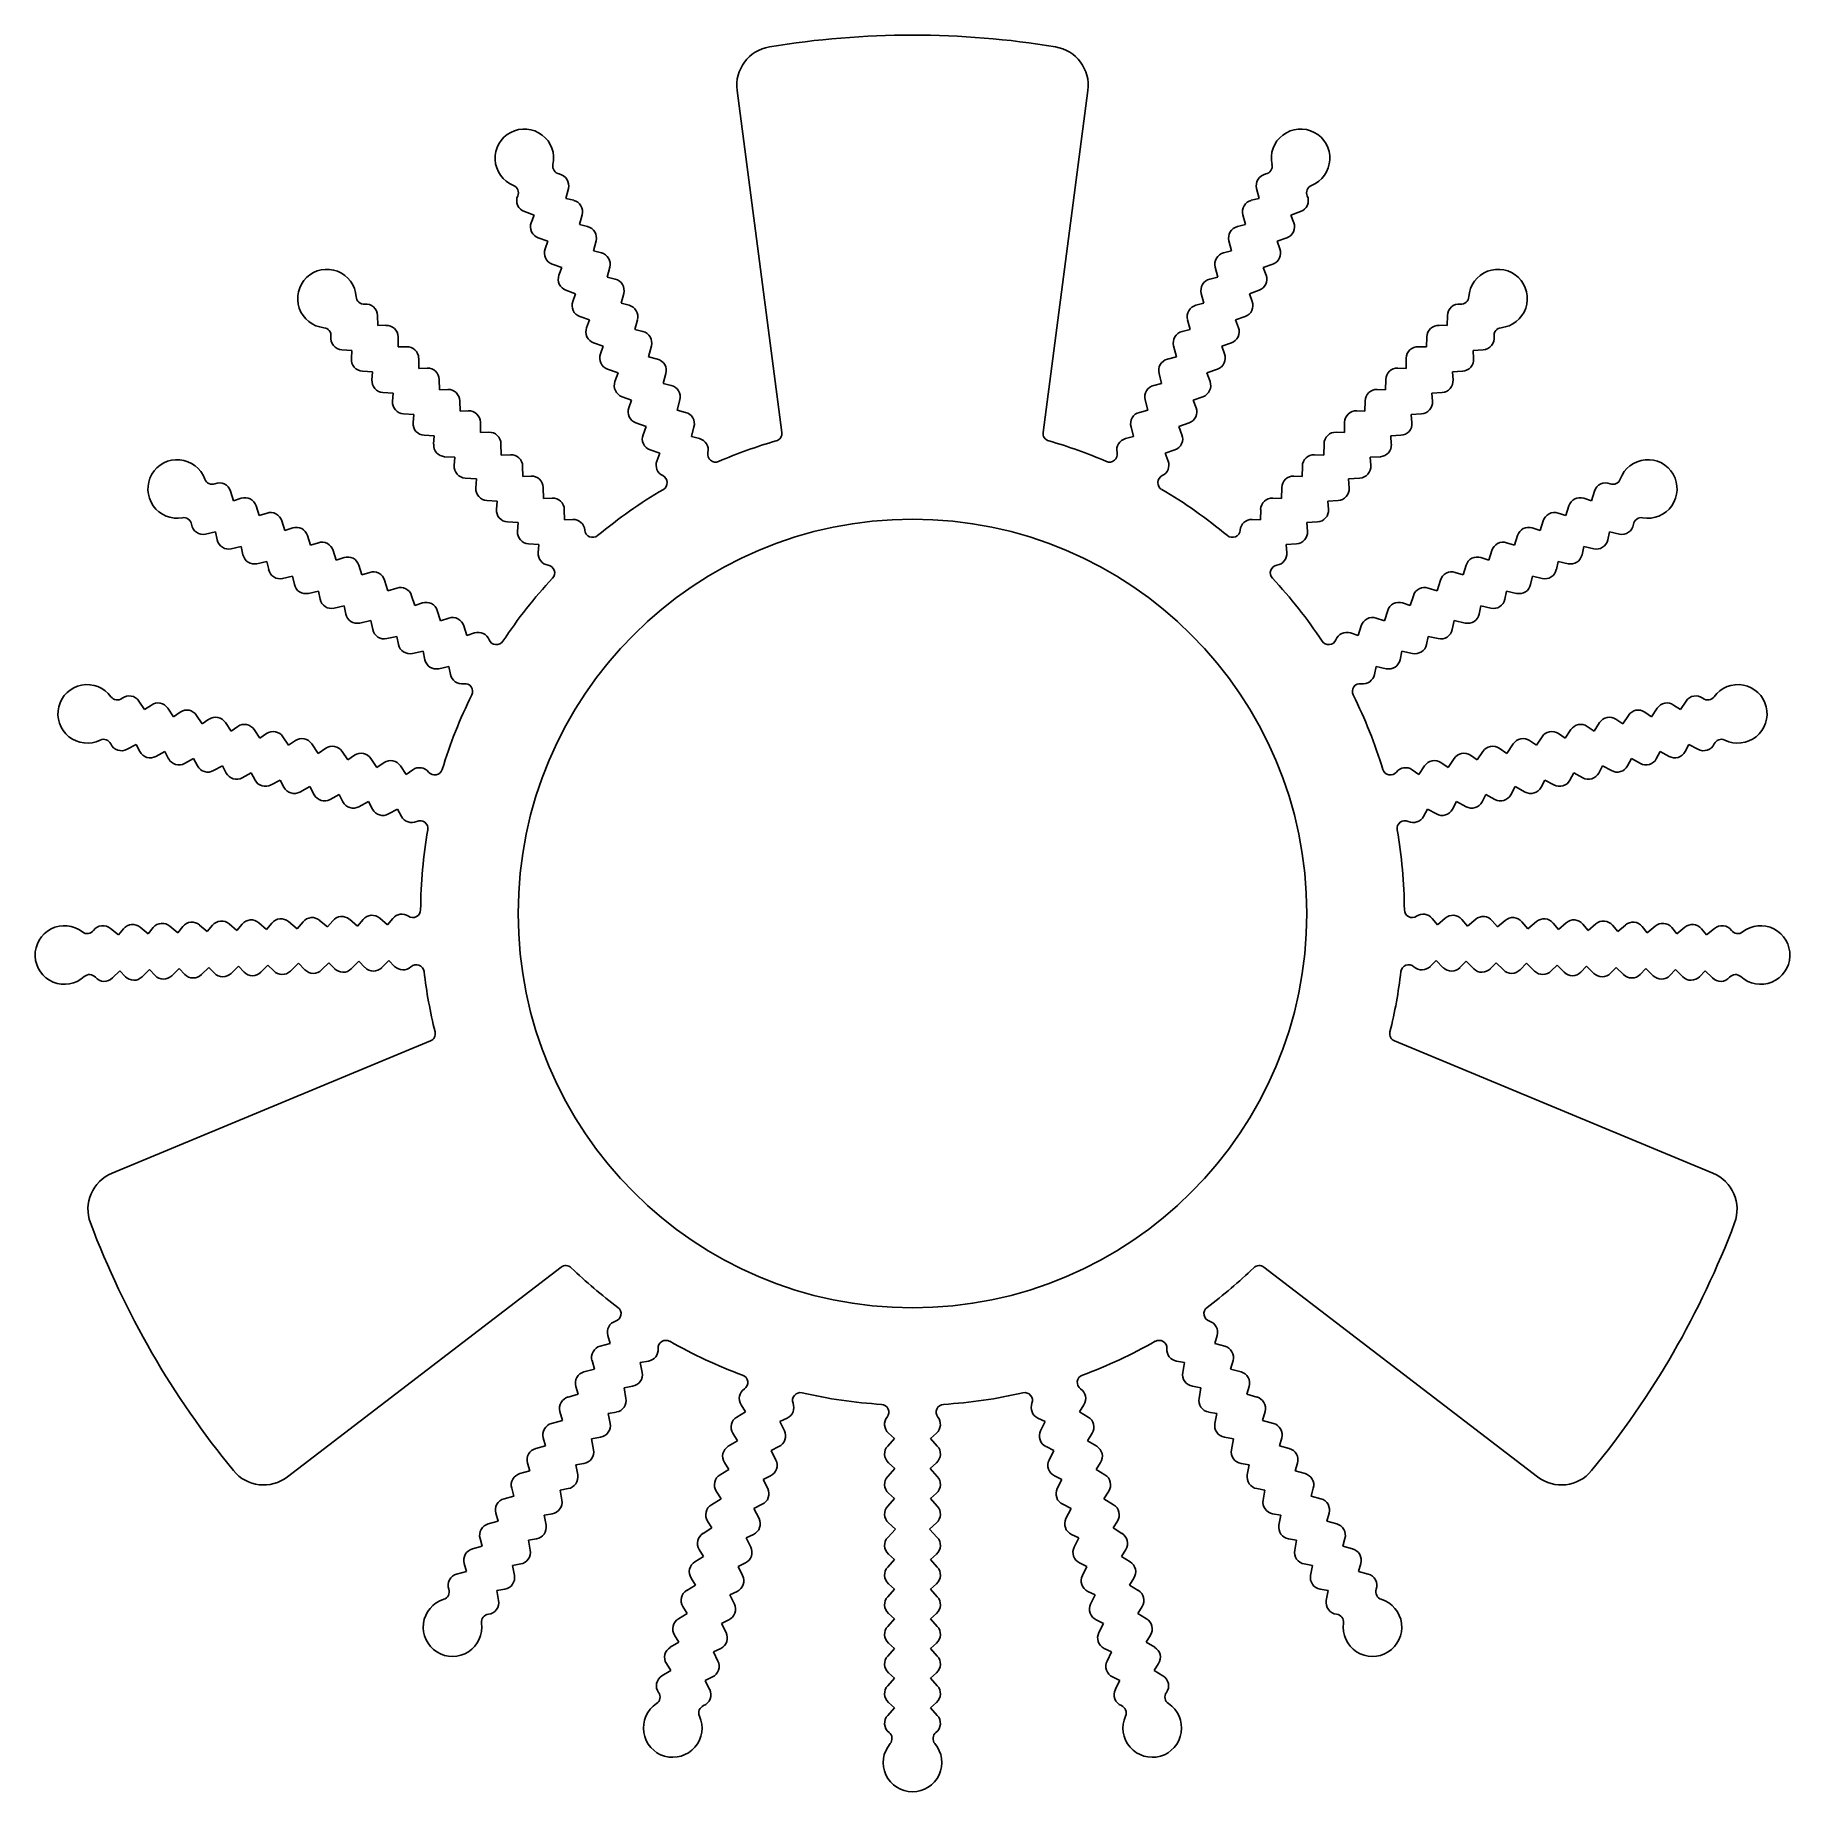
# Model space of a CAD drawing. Extents: x 364.5 to 409.4, y 610.8 to 655.8.
import ezdxf

# ---------------------------------------------------------------- set-up
doc = ezdxf.new("R2010")
doc.units = 0
doc.layers.get('0').update_dxf_attribs({"linetype": 'CONTINUOUS'})

msp = doc.modelspace()

# ---------------------------------------------------------------- linework, layer by layer
for p, q in [((383.599, 645.671), (382.453, 654.429)), ((391.436, 654.429), (390.29, 645.671)), ((378.13, 651.918), (378.063, 651.665)), ((378.063, 651.665), (378.267, 651.614)), ((395.623, 651.614), (395.826, 651.665)), ((395.826, 651.665), (395.76, 651.918)), ((377.251, 651.237), (377.005, 651.325)), ((377.178, 651.04), (377.251, 651.237)), ((378.484, 651.246), (378.417, 650.993)), ((395.473, 650.993), (395.406, 651.246)), ((396.884, 651.325), (396.638, 651.237)), ((396.638, 651.237), (396.711, 651.04)), ((378.417, 650.993), (378.621, 650.942)), ((395.268, 650.942), (395.473, 650.993)), ((377.606, 650.565), (377.359, 650.654)), ((377.533, 650.368), (377.606, 650.565)), ((378.838, 650.574), (378.771, 650.321)), ((378.771, 650.321), (378.976, 650.269)), ((394.914, 650.269), (395.118, 650.321)), ((395.118, 650.321), (395.051, 650.574)), ((396.53, 650.654), (396.284, 650.565)), ((396.284, 650.565), (396.357, 650.368)), ((377.96, 649.893), (377.713, 649.981)), ((377.887, 649.695), (377.96, 649.893)), ((379.192, 649.902), (379.126, 649.648)), ((394.764, 649.648), (394.697, 649.902)), ((396.176, 649.981), (395.929, 649.893)), ((395.929, 649.893), (396.002, 649.695)), ((379.126, 649.648), (379.33, 649.597)), ((394.559, 649.597), (394.764, 649.648)), ((378.315, 649.221), (378.068, 649.309)), ((378.242, 649.023), (378.315, 649.221)), ((379.547, 649.23), (379.48, 648.976)), ((379.48, 648.976), (379.685, 648.925)), ((394.205, 648.925), (394.409, 648.976)), ((394.409, 648.976), (394.342, 649.23)), ((395.821, 649.309), (395.575, 649.221)), ((395.575, 649.221), (395.648, 649.023)), ((373.242, 648.666), (373.248, 648.405)), ((378.669, 648.549), (378.422, 648.637)), ((378.596, 648.351), (378.669, 648.549)), ((379.901, 648.557), (379.835, 648.304)), ((394.055, 648.304), (393.988, 648.557)), ((395.467, 648.637), (395.22, 648.549)), ((395.22, 648.549), (395.293, 648.351)), ((400.641, 648.405), (400.647, 648.666)), ((373.248, 648.405), (373.458, 648.412)), ((373.768, 648.119), (373.774, 647.857)), ((379.835, 648.304), (380.039, 648.252)), ((393.85, 648.252), (394.055, 648.304)), ((400.115, 647.857), (400.121, 648.119)), ((400.431, 648.412), (400.641, 648.405)), ((372.587, 647.769), (372.326, 647.785)), ((372.572, 647.559), (372.587, 647.769)), ((373.774, 647.857), (373.985, 647.865)), ((374.295, 647.572), (374.301, 647.31)), ((379.024, 647.876), (378.777, 647.964)), ((378.951, 647.679), (379.024, 647.876)), ((380.256, 647.885), (380.181, 647.603)), ((380.181, 647.603), (380.412, 647.545)), ((393.477, 647.545), (393.708, 647.603)), ((393.708, 647.603), (393.633, 647.885)), ((395.113, 647.964), (394.866, 647.876)), ((394.866, 647.876), (394.939, 647.679)), ((399.588, 647.31), (399.594, 647.572)), ((399.904, 647.865), (400.115, 647.857)), ((401.563, 647.785), (401.303, 647.769)), ((401.303, 647.769), (401.318, 647.559)), ((373.114, 647.222), (372.852, 647.238)), ((373.099, 647.011), (373.114, 647.222)), ((374.301, 647.31), (374.512, 647.317)), ((379.406, 647.194), (379.131, 647.292)), ((379.324, 646.971), (379.406, 647.194)), ((380.629, 647.177), (380.562, 646.924)), ((393.327, 646.924), (393.26, 647.177)), ((394.758, 647.292), (394.483, 647.194)), ((394.483, 647.194), (394.566, 646.971)), ((399.377, 647.317), (399.588, 647.31)), ((401.037, 647.238), (400.776, 647.222)), ((400.776, 647.222), (400.791, 647.011)), ((373.641, 646.674), (373.379, 646.69)), ((373.625, 646.464), (373.641, 646.674)), ((374.822, 647.024), (374.828, 646.762)), ((374.828, 646.762), (375.039, 646.769)), ((380.562, 646.924), (380.767, 646.872)), ((393.123, 646.872), (393.327, 646.924)), ((398.85, 646.769), (399.061, 646.762)), ((399.061, 646.762), (399.067, 647.024)), ((400.51, 646.69), (400.249, 646.674)), ((400.249, 646.674), (400.264, 646.464)), ((375.349, 646.477), (375.355, 646.215)), ((375.355, 646.215), (375.566, 646.222)), ((379.751, 646.496), (379.504, 646.584)), ((379.678, 646.299), (379.751, 646.496)), ((380.983, 646.505), (380.913, 646.237)), ((380.913, 646.237), (381.13, 646.183)), ((392.759, 646.183), (392.976, 646.237)), ((392.976, 646.237), (392.906, 646.505)), ((394.385, 646.584), (394.138, 646.496)), ((394.138, 646.496), (394.211, 646.299)), ((398.323, 646.222), (398.534, 646.215)), ((398.534, 646.215), (398.54, 646.477)), ((374.168, 646.126), (373.906, 646.143)), ((374.152, 645.916), (374.168, 646.126)), ((375.876, 645.929), (375.882, 645.667)), ((380.12, 645.819), (379.859, 645.912)), ((380.042, 645.609), (380.12, 645.819)), ((381.347, 645.815), (381.28, 645.562)), ((392.609, 645.562), (392.542, 645.815)), ((394.031, 645.912), (393.77, 645.819)), ((393.77, 645.819), (393.847, 645.609)), ((398.007, 645.667), (398.013, 645.929)), ((399.983, 646.143), (399.722, 646.126)), ((399.722, 646.126), (399.737, 645.916)), ((374.695, 645.579), (374.433, 645.595)), ((374.679, 645.369), (374.695, 645.579)), ((375.882, 645.667), (376.093, 645.674)), ((376.403, 645.381), (376.41, 645.09)), ((381.28, 645.562), (381.485, 645.51)), ((392.405, 645.51), (392.609, 645.562)), ((397.479, 645.09), (397.486, 645.381)), ((397.796, 645.674), (398.007, 645.667)), ((399.456, 645.595), (399.195, 645.579)), ((399.195, 645.579), (399.21, 645.369)), ((375.222, 645.031), (374.96, 645.047)), ((375.206, 644.821), (375.222, 645.031)), ((376.41, 645.09), (376.648, 645.098)), ((380.469, 645.134), (380.223, 645.222)), ((380.396, 644.936), (380.469, 645.134)), ((393.667, 645.222), (393.42, 645.134)), ((393.42, 645.134), (393.493, 644.936)), ((397.242, 645.098), (397.479, 645.09)), ((398.929, 645.047), (398.668, 645.031)), ((398.668, 645.031), (398.683, 644.821)), ((375.778, 644.482), (375.487, 644.5)), ((375.761, 644.245), (375.778, 644.482)), ((376.958, 644.805), (376.964, 644.543)), ((376.964, 644.543), (377.175, 644.55)), ((396.715, 644.55), (396.925, 644.543)), ((396.925, 644.543), (396.931, 644.805)), ((398.402, 644.5), (398.111, 644.482)), ((398.111, 644.482), (398.128, 644.245)), ((369.473, 644.167), (369.552, 643.917)), ((369.552, 643.917), (369.751, 643.982)), ((377.485, 644.257), (377.491, 643.98)), ((377.491, 643.98), (377.716, 643.988)), ((396.174, 643.988), (396.398, 643.98)), ((396.398, 643.98), (396.404, 644.257)), ((404.138, 643.982), (404.338, 643.917)), ((404.338, 643.917), (404.416, 644.167)), ((370.131, 643.787), (370.209, 643.537)), ((370.209, 643.537), (370.41, 643.602)), ((376.303, 643.907), (376.042, 643.923)), ((376.288, 643.697), (376.303, 643.907)), ((378.026, 643.695), (378.032, 643.433)), ((395.857, 643.433), (395.864, 643.695)), ((397.847, 643.923), (397.586, 643.907)), ((397.586, 643.907), (397.601, 643.697)), ((403.48, 643.602), (403.68, 643.537)), ((403.68, 643.537), (403.759, 643.787)), ((369.093, 643.122), (368.838, 643.066)), ((369.136, 642.917), (369.093, 643.122)), ((370.789, 643.407), (370.867, 643.157)), ((370.867, 643.157), (371.068, 643.222)), ((376.845, 643.359), (376.569, 643.376)), ((376.829, 643.135), (376.845, 643.359)), ((378.032, 643.433), (378.243, 643.44)), ((395.647, 643.44), (395.857, 643.433)), ((397.32, 643.376), (397.044, 643.359)), ((397.044, 643.359), (397.06, 643.135)), ((402.821, 643.222), (403.022, 643.157)), ((403.022, 643.157), (403.1, 643.407)), ((404.796, 643.122), (404.753, 642.917)), ((405.052, 643.066), (404.796, 643.122)), ((369.751, 642.743), (369.495, 642.686)), ((369.794, 642.537), (369.751, 642.743)), ((371.447, 643.027), (371.526, 642.777)), ((371.526, 642.777), (371.726, 642.842)), ((372.105, 642.647), (372.184, 642.397)), ((377.371, 642.797), (377.11, 642.814)), ((377.356, 642.587), (377.371, 642.797)), ((396.78, 642.814), (396.518, 642.797)), ((396.518, 642.797), (396.533, 642.587)), ((401.706, 642.397), (401.784, 642.647)), ((402.163, 642.842), (402.364, 642.777)), ((402.364, 642.777), (402.442, 643.027)), ((404.138, 642.743), (404.095, 642.537)), ((404.394, 642.686), (404.138, 642.743)), ((370.409, 642.363), (370.153, 642.306)), ((370.453, 642.157), (370.409, 642.363)), ((372.184, 642.397), (372.384, 642.462)), ((372.763, 642.267), (372.842, 642.017)), ((401.047, 642.017), (401.126, 642.267)), ((401.505, 642.462), (401.706, 642.397)), ((403.48, 642.363), (403.437, 642.157)), ((403.736, 642.306), (403.48, 642.363)), ((371.067, 641.983), (370.811, 641.926)), ((371.111, 641.777), (371.067, 641.983)), ((372.842, 642.017), (373.042, 642.082)), ((373.422, 641.887), (373.509, 641.609)), ((400.38, 641.609), (400.468, 641.887)), ((400.847, 642.082), (401.047, 642.017)), ((402.822, 641.983), (402.779, 641.777)), ((403.078, 641.926), (402.822, 641.983)), ((371.725, 641.603), (371.47, 641.546)), ((371.769, 641.397), (371.725, 641.603)), ((373.509, 641.609), (373.735, 641.682)), ((374.114, 641.487), (374.193, 641.237)), ((374.193, 641.237), (374.393, 641.302)), ((399.496, 641.302), (399.696, 641.237)), ((399.696, 641.237), (399.775, 641.487)), ((400.154, 641.682), (400.38, 641.609)), ((402.164, 641.603), (402.12, 641.397)), ((402.42, 641.546), (402.164, 641.603)), ((372.384, 641.223), (372.128, 641.166)), ((372.427, 641.017), (372.384, 641.223)), ((373.071, 640.85), (372.786, 640.786)), ((373.12, 640.617), (373.071, 640.85)), ((374.773, 641.107), (374.856, 640.843)), ((374.856, 640.843), (375.069, 640.912)), ((398.82, 640.912), (399.034, 640.843)), ((399.034, 640.843), (399.117, 641.107)), ((400.819, 640.85), (400.769, 640.617)), ((401.103, 640.786), (400.819, 640.85)), ((401.506, 641.223), (401.462, 641.017)), ((401.762, 641.166), (401.506, 641.223)), ((373.735, 640.443), (373.479, 640.386)), ((373.778, 640.237), (373.735, 640.443)), ((375.448, 640.717), (375.527, 640.467)), ((375.527, 640.467), (375.727, 640.532)), ((398.162, 640.532), (398.363, 640.467)), ((398.363, 640.467), (398.441, 640.717)), ((400.155, 640.443), (400.111, 640.237)), ((400.411, 640.386), (400.155, 640.443)), ((374.407, 640.066), (374.137, 640.006)), ((374.454, 639.847), (374.407, 640.066)), ((399.482, 640.066), (399.436, 639.847)), ((399.752, 640.006), (399.482, 640.066)), ((375.068, 639.673), (374.812, 639.616)), ((375.112, 639.467), (375.068, 639.673)), ((398.821, 639.673), (398.777, 639.467)), ((399.077, 639.616), (398.821, 639.673)), ((367.131, 638.786), (367.275, 638.568)), ((367.275, 638.568), (367.449, 638.686)), ((367.867, 638.604), (368.012, 638.385)), ((405.877, 638.385), (406.022, 638.604)), ((406.44, 638.686), (406.614, 638.568)), ((406.614, 638.568), (406.759, 638.786)), ((368.012, 638.385), (368.187, 638.504)), ((368.605, 638.421), (368.75, 638.203)), ((368.75, 638.203), (368.924, 638.321)), ((369.343, 638.239), (369.488, 638.02)), ((369.488, 638.02), (369.662, 638.139)), ((404.227, 638.139), (404.402, 638.02)), ((404.402, 638.02), (404.546, 638.239)), ((404.965, 638.321), (405.139, 638.203)), ((405.139, 638.203), (405.284, 638.421)), ((405.703, 638.504), (405.877, 638.385)), ((367.055, 637.677), (366.825, 637.552)), ((367.153, 637.492), (367.055, 637.677)), ((370.081, 638.056), (370.225, 637.838)), ((370.225, 637.838), (370.4, 637.956)), ((370.818, 637.874), (370.963, 637.655)), ((370.963, 637.655), (371.138, 637.774)), ((371.556, 637.691), (371.717, 637.448)), ((402.172, 637.448), (402.333, 637.691)), ((402.752, 637.774), (402.926, 637.655)), ((402.926, 637.655), (403.071, 637.874)), ((403.489, 637.956), (403.664, 637.838)), ((403.664, 637.838), (403.809, 638.056)), ((406.835, 637.677), (406.736, 637.492)), ((407.064, 637.552), (406.835, 637.677)), ((367.792, 637.495), (367.562, 637.37)), ((367.891, 637.309), (367.792, 637.495)), ((368.53, 637.313), (368.3, 637.187)), ((368.629, 637.127), (368.53, 637.313)), ((371.717, 637.448), (371.914, 637.581)), ((372.333, 637.499), (372.478, 637.28)), ((372.478, 637.28), (372.652, 637.399)), ((373.07, 637.316), (373.224, 637.085)), ((373.224, 637.085), (373.409, 637.211)), ((400.48, 637.211), (400.666, 637.085)), ((400.666, 637.085), (400.819, 637.316)), ((401.237, 637.399), (401.412, 637.28)), ((401.412, 637.28), (401.557, 637.499)), ((401.975, 637.581), (402.172, 637.448)), ((405.36, 637.313), (405.261, 637.127)), ((405.59, 637.187), (405.36, 637.313)), ((406.097, 637.495), (405.998, 637.309)), ((406.327, 637.37), (406.097, 637.495)), ((369.267, 637.13), (369.037, 637.005)), ((369.367, 636.944), (369.267, 637.13)), ((370.005, 636.948), (369.775, 636.822)), ((370.104, 636.762), (370.005, 636.948)), ((370.743, 636.765), (370.513, 636.639)), ((370.842, 636.579), (370.743, 636.765)), ((373.828, 637.129), (373.972, 636.91)), ((373.972, 636.91), (374.147, 637.029)), ((399.742, 637.029), (399.917, 636.91)), ((399.917, 636.91), (400.062, 637.129)), ((403.146, 636.765), (403.047, 636.579)), ((403.376, 636.639), (403.146, 636.765)), ((403.884, 636.948), (403.785, 636.762)), ((404.114, 636.822), (403.884, 636.948)), ((404.622, 637.13), (404.523, 636.944)), ((404.852, 637.005), (404.622, 637.13)), ((371.507, 636.597), (371.251, 636.457)), ((371.619, 636.387), (371.507, 636.597)), ((372.257, 636.39), (372.027, 636.265)), ((372.356, 636.204), (372.257, 636.39)), ((401.632, 636.39), (401.533, 636.204)), ((401.862, 636.265), (401.632, 636.39)), ((402.383, 636.597), (402.271, 636.387)), ((402.639, 636.457), (402.383, 636.597)), ((373.008, 636.215), (372.765, 636.082)), ((373.114, 636.017), (373.008, 636.215)), ((373.752, 636.02), (373.522, 635.895)), ((373.851, 635.834), (373.752, 636.02)), ((400.137, 636.02), (400.038, 635.834)), ((400.367, 635.895), (400.137, 636.02)), ((400.881, 636.215), (400.776, 636.017)), ((401.124, 636.082), (400.881, 636.215)), ((371.759, 633.17), (371.959, 633)), ((371.959, 633), (372.094, 633.162)), ((372.519, 633.199), (372.73, 633.02)), ((372.73, 633.02), (372.873, 633.192)), ((373.298, 633.229), (373.498, 633.059)), ((373.498, 633.059), (373.633, 633.221)), ((400.257, 633.221), (400.391, 633.059)), ((400.391, 633.059), (400.591, 633.229)), ((401.016, 633.192), (401.16, 633.02)), ((401.16, 633.02), (401.371, 633.199)), ((401.796, 633.162), (401.93, 633)), ((401.93, 633), (402.13, 633.17)), ((366.404, 632.964), (366.603, 632.795)), ((366.603, 632.795), (366.738, 632.956)), ((367.163, 632.993), (367.362, 632.823)), ((367.362, 632.823), (367.497, 632.985)), ((367.922, 633.022), (368.122, 632.853)), ((368.122, 632.853), (368.257, 633.015)), ((368.682, 633.051), (368.881, 632.882)), ((368.881, 632.882), (369.016, 633.044)), ((369.441, 633.081), (369.641, 632.911)), ((369.641, 632.911), (369.775, 633.073)), ((370.2, 633.11), (370.4, 632.94)), ((370.4, 632.94), (370.535, 633.102)), ((370.96, 633.139), (371.182, 632.95)), ((371.182, 632.95), (371.334, 633.133)), ((402.555, 633.133), (402.707, 632.95)), ((402.707, 632.95), (402.929, 633.139)), ((403.354, 633.102), (403.489, 632.94)), ((403.489, 632.94), (403.689, 633.11)), ((404.114, 633.073), (404.249, 632.911)), ((404.249, 632.911), (404.448, 633.081)), ((404.873, 633.044), (405.008, 632.882)), ((405.008, 632.882), (405.208, 633.051)), ((405.633, 633.015), (405.767, 632.853)), ((405.767, 632.853), (405.967, 633.022)), ((406.392, 632.985), (406.527, 632.823)), ((406.527, 632.823), (406.727, 632.993)), ((407.152, 632.956), (407.286, 632.795)), ((407.286, 632.795), (407.485, 632.964)), ((366.639, 631.878), (366.453, 631.694)), ((366.785, 631.727), (366.639, 631.878)), ((367.398, 631.907), (367.212, 631.723)), ((367.544, 631.756), (367.398, 631.907)), ((368.157, 631.936), (367.971, 631.752)), ((368.304, 631.785), (368.157, 631.936)), ((368.916, 631.966), (368.73, 631.781)), ((369.063, 631.814), (368.916, 631.966)), ((369.676, 631.995), (369.49, 631.81)), ((369.823, 631.843), (369.676, 631.995)), ((370.435, 632.024), (370.249, 631.839)), ((370.582, 631.873), (370.435, 632.024)), ((371.216, 632.074), (371.009, 631.869)), ((371.382, 631.903), (371.216, 632.074)), ((371.994, 632.084), (371.808, 631.899)), ((372.141, 631.933), (371.994, 632.084)), ((372.764, 632.123), (372.568, 631.928)), ((372.92, 631.962), (372.764, 632.123)), ((373.533, 632.143), (373.347, 631.958)), ((373.68, 631.992), (373.533, 632.143)), ((400.356, 632.143), (400.209, 631.992)), ((400.542, 631.958), (400.356, 632.143)), ((401.125, 632.123), (400.969, 631.962)), ((401.322, 631.928), (401.125, 632.123)), ((401.895, 632.084), (401.748, 631.933)), ((402.081, 631.899), (401.895, 632.084)), ((402.673, 632.074), (402.508, 631.903)), ((402.881, 631.869), (402.673, 632.074)), ((403.454, 632.024), (403.307, 631.873)), ((403.64, 631.839), (403.454, 632.024)), ((404.213, 631.995), (404.067, 631.843)), ((404.4, 631.81), (404.213, 631.995)), ((404.973, 631.966), (404.826, 631.814)), ((405.159, 631.781), (404.973, 631.966)), ((405.732, 631.936), (405.586, 631.785)), ((405.918, 631.752), (405.732, 631.936)), ((406.492, 631.907), (406.345, 631.756)), ((406.678, 631.723), (406.492, 631.907)), ((407.251, 631.878), (407.104, 631.727)), ((407.436, 631.694), (407.251, 631.878)), ((366.44, 626.694), (374.598, 630.08)), ((399.292, 630.08), (407.449, 626.694)), ((377.943, 624.286), (370.932, 618.914)), ((402.958, 618.914), (395.946, 624.286)), ((379.197, 622.332), (379.14, 622.535)), ((394.75, 622.535), (394.692, 622.332)), ((378.944, 622.263), (379.197, 622.332)), ((394.692, 622.332), (394.945, 622.263)), ((378.529, 621.603), (378.796, 621.676)), ((378.796, 621.676), (378.735, 621.892)), ((380.181, 621.879), (379.973, 621.844)), ((379.973, 621.844), (380.02, 621.586)), ((393.916, 621.844), (393.708, 621.879)), ((393.869, 621.586), (393.916, 621.844)), ((395.155, 621.892), (395.093, 621.676)), ((395.093, 621.676), (395.361, 621.603)), ((378.124, 620.96), (378.377, 621.029)), ((378.377, 621.029), (378.319, 621.232)), ((379.776, 621.236), (379.555, 621.198)), ((379.555, 621.198), (379.605, 620.926)), ((394.334, 621.198), (394.113, 621.236)), ((394.285, 620.926), (394.334, 621.198)), ((395.57, 621.232), (395.513, 621.029)), ((395.513, 621.029), (395.766, 620.96)), ((377.979, 620.36), (377.914, 620.589)), ((379.36, 620.576), (379.153, 620.54)), ((382.441, 620.447), (382.665, 620.583)), ((382.665, 620.583), (382.553, 620.762)), ((391.336, 620.762), (391.224, 620.583)), ((391.224, 620.583), (391.448, 620.447)), ((394.737, 620.54), (394.529, 620.576)), ((395.975, 620.589), (395.91, 620.36)), ((377.698, 620.283), (377.979, 620.36)), ((379.153, 620.54), (379.2, 620.283)), ((383.736, 620.421), (383.546, 620.329)), ((383.546, 620.329), (383.663, 620.094)), ((390.344, 620.329), (390.154, 620.421)), ((390.227, 620.094), (390.344, 620.329)), ((394.69, 620.283), (394.737, 620.54)), ((395.91, 620.36), (396.192, 620.283)), ((377.293, 619.64), (377.545, 619.709)), ((377.545, 619.709), (377.488, 619.912)), ((378.955, 619.933), (378.721, 619.893)), ((378.721, 619.893), (378.773, 619.606)), ((382.225, 619.697), (382.461, 619.841)), ((382.461, 619.841), (382.343, 620.032)), ((383.525, 619.691), (383.323, 619.593)), ((386.309, 619.704), (386.486, 619.897)), ((386.486, 619.897), (386.329, 620.037)), ((387.56, 620.037), (387.403, 619.897)), ((387.403, 619.897), (387.58, 619.704)), ((390.566, 619.593), (390.365, 619.691)), ((391.547, 620.032), (391.428, 619.841)), ((391.428, 619.841), (391.665, 619.697)), ((395.168, 619.893), (394.934, 619.933)), ((395.116, 619.606), (395.168, 619.893)), ((396.402, 619.912), (396.344, 619.709)), ((396.344, 619.709), (396.597, 619.64)), ((377.14, 619.066), (377.083, 619.269)), ((378.529, 619.256), (378.321, 619.22)), ((378.321, 619.22), (378.368, 618.963)), ((382.238, 619.104), (382.126, 619.282)), ((383.323, 619.593), (383.446, 619.345)), ((386.496, 619.128), (386.329, 619.277)), ((387.56, 619.277), (387.393, 619.128)), ((390.443, 619.345), (390.566, 619.593)), ((391.763, 619.282), (391.651, 619.104)), ((395.568, 619.22), (395.36, 619.256)), ((395.521, 618.963), (395.568, 619.22)), ((396.807, 619.269), (396.749, 619.066)), ((376.888, 618.997), (377.14, 619.066)), ((382.014, 618.967), (382.238, 619.104)), ((383.308, 618.941), (383.119, 618.849)), ((383.119, 618.849), (383.236, 618.615)), ((386.309, 618.924), (386.496, 619.128)), ((387.393, 619.128), (387.58, 618.924)), ((390.771, 618.849), (390.581, 618.941)), ((390.654, 618.615), (390.771, 618.849)), ((391.651, 619.104), (391.875, 618.967)), ((396.749, 619.066), (397.002, 618.997)), ((376.483, 618.354), (376.735, 618.423)), ((376.735, 618.423), (376.678, 618.626)), ((378.124, 618.613), (377.916, 618.577)), ((377.916, 618.577), (377.963, 618.319)), ((381.792, 618.199), (382.041, 618.35)), ((382.041, 618.35), (381.916, 618.552)), ((386.309, 618.164), (386.486, 618.357)), ((386.486, 618.357), (386.329, 618.497)), ((387.56, 618.497), (387.403, 618.357)), ((387.403, 618.357), (387.58, 618.164)), ((391.974, 618.552), (391.848, 618.35)), ((391.848, 618.35), (392.097, 618.199)), ((395.973, 618.577), (395.765, 618.613)), ((395.926, 618.319), (395.973, 618.577)), ((397.211, 618.626), (397.154, 618.423)), ((397.154, 618.423), (397.407, 618.354)), ((376.33, 617.78), (376.273, 617.982)), ((377.719, 617.97), (377.511, 617.934)), ((377.511, 617.934), (377.558, 617.676)), ((383.098, 618.211), (382.884, 618.107)), ((382.884, 618.107), (383.014, 617.846)), ((391.006, 618.107), (390.792, 618.211)), ((390.876, 617.846), (391.006, 618.107)), ((396.378, 617.934), (396.17, 617.97)), ((396.331, 617.676), (396.378, 617.934)), ((397.616, 617.982), (397.559, 617.78)), ((376.078, 617.711), (376.33, 617.78)), ((381.581, 617.468), (381.805, 617.605)), ((381.805, 617.605), (381.694, 617.784)), ((382.876, 617.442), (382.686, 617.35)), ((386.309, 617.364), (386.506, 617.579)), ((386.506, 617.579), (386.329, 617.737)), ((387.56, 617.737), (387.383, 617.579)), ((387.383, 617.579), (387.58, 617.364)), ((391.203, 617.35), (391.014, 617.442)), ((392.196, 617.784), (392.084, 617.605)), ((392.084, 617.605), (392.308, 617.468)), ((397.559, 617.78), (397.812, 617.711)), ((375.673, 617.068), (375.925, 617.137)), ((375.925, 617.137), (375.868, 617.339)), ((377.314, 617.327), (377.106, 617.291)), ((377.106, 617.291), (377.153, 617.033)), ((381.594, 616.875), (381.483, 617.053)), ((382.686, 617.35), (382.803, 617.116)), ((391.086, 617.116), (391.203, 617.35)), ((392.406, 617.053), (392.295, 616.875)), ((396.783, 617.291), (396.575, 617.327)), ((396.736, 617.033), (396.783, 617.291)), ((398.021, 617.339), (397.964, 617.137)), ((397.964, 617.137), (398.217, 617.068)), ((375.52, 616.494), (375.463, 616.696)), ((376.909, 616.684), (376.701, 616.648)), ((376.701, 616.648), (376.748, 616.39)), ((381.371, 616.738), (381.594, 616.875)), ((382.665, 616.712), (382.475, 616.62)), ((382.475, 616.62), (382.592, 616.386)), ((386.309, 616.604), (386.486, 616.797)), ((386.486, 616.797), (386.329, 616.937)), ((387.56, 616.937), (387.403, 616.797)), ((387.403, 616.797), (387.58, 616.604)), ((391.414, 616.62), (391.224, 616.712)), ((391.297, 616.386), (391.414, 616.62)), ((392.295, 616.875), (392.519, 616.738)), ((397.188, 616.648), (396.98, 616.684)), ((397.141, 616.39), (397.188, 616.648)), ((398.426, 616.696), (398.369, 616.494)), ((375.268, 616.425), (375.52, 616.494)), ((381.16, 616.008), (381.384, 616.144)), ((381.384, 616.144), (381.272, 616.323)), ((386.486, 616.037), (386.329, 616.177)), ((387.56, 616.177), (387.403, 616.037)), ((392.617, 616.323), (392.506, 616.144)), ((392.506, 616.144), (392.729, 616.008)), ((398.369, 616.494), (398.621, 616.425)), ((376.504, 616.041), (376.297, 616.005)), ((376.297, 616.005), (376.344, 615.748)), ((382.454, 615.982), (382.265, 615.89)), ((382.265, 615.89), (382.381, 615.655)), ((386.309, 615.844), (386.486, 616.037)), ((387.403, 616.037), (387.58, 615.844)), ((391.625, 615.89), (391.435, 615.982)), ((391.508, 615.655), (391.625, 615.89)), ((397.592, 616.005), (397.385, 616.041)), ((397.545, 615.748), (397.592, 616.005)), ((380.949, 615.278), (381.173, 615.414)), ((381.173, 615.414), (381.061, 615.593)), ((382.244, 615.252), (382.054, 615.16)), ((382.054, 615.16), (382.171, 614.925)), ((386.309, 615.084), (386.486, 615.277)), ((386.486, 615.277), (386.329, 615.417)), ((387.56, 615.417), (387.403, 615.277)), ((387.403, 615.277), (387.58, 615.084)), ((391.835, 615.16), (391.646, 615.252)), ((391.719, 614.925), (391.835, 615.16)), ((392.828, 615.593), (392.716, 615.414)), ((392.716, 615.414), (392.94, 615.278)), ((380.962, 614.684), (380.851, 614.863)), ((393.039, 614.863), (392.927, 614.684)), ((380.738, 614.548), (380.962, 614.684)), ((382.033, 614.522), (381.843, 614.43)), ((381.843, 614.43), (381.96, 614.195)), ((386.309, 614.324), (386.486, 614.517)), ((386.486, 614.517), (386.329, 614.657)), ((387.56, 614.657), (387.403, 614.517)), ((387.403, 614.517), (387.58, 614.324)), ((392.046, 614.43), (391.857, 614.522)), ((391.929, 614.195), (392.046, 614.43)), ((392.927, 614.684), (393.151, 614.548)), ((380.528, 613.818), (380.751, 613.954)), ((380.751, 613.954), (380.64, 614.133)), ((386.486, 613.757), (386.329, 613.897)), ((387.56, 613.897), (387.403, 613.757)), ((393.249, 614.133), (393.138, 613.954)), ((393.138, 613.954), (393.361, 613.818)), ((381.822, 613.791), (381.633, 613.7)), ((381.633, 613.7), (381.749, 613.466)), ((386.309, 613.564), (386.486, 613.757)), ((387.403, 613.757), (387.58, 613.564)), ((392.256, 613.7), (392.067, 613.791)), ((392.14, 613.466), (392.256, 613.7)), ((386.309, 612.805), (386.486, 612.997)), ((386.486, 612.997), (386.329, 613.137)), ((387.56, 613.137), (387.404, 612.997)), ((387.404, 612.997), (387.58, 612.805))]:
    msp.add_line(p, q)
msp.add_circle((386.945, 633.346), 10.1)
for centre, radius, start, end in [((386.945, 633.346), 22.5, 80.6305, 99.3695), ((383.444, 654.559), 1, 99.3695, 187.4566), ((390.445, 654.559), 1, 352.5434, 80.6305), ((377.003, 652.691), 0.75, 347.5427, 117.8), ((396.886, 652.691), 0.75, 62.2, 192.4573), ((377.003, 652.691), 0.75, 117.8, 248.0573), ((396.886, 652.691), 0.75, 291.9427, 62.2), ((377.931, 652.486), 0.2, 167.5427, 259.4458), ((395.958, 652.486), 0.2, 280.5542, 12.4573), ((377.839, 651.994), 0.3, 345.2392, 79.4458), ((396.05, 651.994), 0.3, 100.5542, 194.7608), ((376.648, 651.81), 0.2, 336.1542, 68.0573), ((377.106, 651.607), 0.3, 156.1542, 250.3608), ((378.193, 651.323), 0.3, 345.2392, 75.8661), ((395.696, 651.323), 0.3, 104.1339, 194.7608), ((396.784, 651.607), 0.3, 289.6392, 23.8458), ((397.241, 651.81), 0.2, 111.9427, 203.8458), ((377.46, 650.936), 0.3, 159.7339, 250.3608), ((378.548, 650.651), 0.3, 345.2392, 75.8661), ((395.341, 650.651), 0.3, 104.1339, 194.7608), ((396.43, 650.936), 0.3, 289.6392, 20.2661), ((377.814, 650.264), 0.3, 159.7339, 250.3608), ((378.902, 649.978), 0.3, 345.2392, 75.8661), ((394.987, 649.978), 0.3, 104.1339, 194.7608), ((396.075, 650.264), 0.3, 289.6392, 20.2661), ((371.946, 649.097), 0.75, 3.6427, 133.9), ((401.944, 649.097), 0.75, 46.1, 176.3573), ((371.946, 649.097), 0.75, 133.9, 264.1573), ((378.169, 649.592), 0.3, 159.7339, 250.3608), ((379.257, 649.306), 0.3, 345.2392, 75.8661), ((394.632, 649.306), 0.3, 104.1339, 194.7608), ((395.721, 649.592), 0.3, 289.6392, 20.2661), ((401.944, 649.097), 0.75, 275.8427, 46.1), ((372.894, 649.157), 0.2, 183.6427, 275.5458), ((372.942, 648.659), 0.3, 1.3392, 95.5458), ((378.523, 648.919), 0.3, 159.7339, 250.3608), ((379.611, 648.634), 0.3, 345.2392, 75.8661), ((394.278, 648.634), 0.3, 104.1339, 194.7608), ((395.366, 648.919), 0.3, 289.6392, 20.2661), ((400.947, 648.659), 0.3, 84.4542, 178.6608), ((400.996, 649.157), 0.2, 264.4542, 356.3573), ((371.849, 648.152), 0.2, 352.2542, 84.1573), ((372.344, 648.084), 0.3, 172.2542, 266.4608), ((373.468, 648.112), 0.3, 1.3392, 91.9661), ((378.878, 648.247), 0.3, 159.7339, 250.3608), ((379.966, 647.962), 0.3, 345.2392, 75.8661), ((393.924, 647.962), 0.3, 104.1339, 194.7608), ((395.012, 648.247), 0.3, 289.6392, 20.2661), ((400.421, 648.112), 0.3, 88.0339, 178.6608), ((401.545, 648.084), 0.3, 273.5392, 7.7458), ((402.04, 648.152), 0.2, 95.8427, 187.7458), ((372.871, 647.537), 0.3, 175.8339, 266.4608), ((373.995, 647.565), 0.3, 1.3392, 91.9661), ((379.232, 647.575), 0.3, 159.7339, 250.3608), ((394.657, 647.575), 0.3, 289.6392, 20.2661), ((399.894, 647.565), 0.3, 88.0339, 178.6608), ((401.019, 647.537), 0.3, 273.5392, 4.1661), ((374.522, 647.017), 0.3, 1.3392, 91.9661), ((380.339, 647.254), 0.3, 345.2392, 75.8661), ((393.55, 647.254), 0.3, 104.1339, 194.7608), ((399.367, 647.017), 0.3, 88.0339, 178.6608), ((373.398, 646.99), 0.3, 175.8339, 266.4608), ((375.049, 646.47), 0.3, 1.3392, 91.9661), ((379.605, 646.867), 0.3, 159.7339, 250.3608), ((380.693, 646.582), 0.3, 345.2392, 75.8661), ((393.196, 646.582), 0.3, 104.1339, 194.7608), ((394.284, 646.867), 0.3, 289.6392, 20.2661), ((398.84, 646.47), 0.3, 88.0339, 178.6608), ((400.492, 646.99), 0.3, 273.5392, 4.1661), ((373.925, 646.442), 0.3, 175.8339, 266.4608), ((375.576, 645.922), 0.3, 1.3392, 91.9661), ((379.96, 646.195), 0.3, 159.7339, 250.3608), ((393.93, 646.195), 0.3, 289.6392, 20.2661), ((398.313, 645.922), 0.3, 88.0339, 178.6608), ((399.965, 646.442), 0.3, 273.5392, 4.1661), ((374.452, 645.894), 0.3, 175.8339, 266.4608), ((381.057, 645.892), 0.3, 345.2392, 75.8661), ((392.832, 645.892), 0.3, 104.1339, 194.7608), ((399.438, 645.894), 0.3, 273.5392, 4.1661), ((374.979, 645.347), 0.3, 175.8339, 266.4608), ((376.103, 645.374), 0.3, 1.3392, 91.9661), ((380.323, 645.505), 0.3, 159.7339, 250.3608), ((381.412, 645.219), 0.3, 347.2879, 75.8661), ((386.945, 633.346), 12.6, 106.0729, 113.2142), ((383.401, 645.645), 0.2, 286.0729, 7.4566), ((390.488, 645.645), 0.2, 172.5434, 253.9271), ((386.945, 633.346), 12.6, 66.7858, 73.9271), ((392.478, 645.219), 0.3, 104.1339, 192.7121), ((393.566, 645.505), 0.3, 289.6392, 20.2661), ((397.786, 645.374), 0.3, 88.0339, 178.6608), ((398.911, 645.347), 0.3, 273.5392, 4.1661), ((368.109, 644.221), 0.75, 19.7427, 150), ((376.658, 644.798), 0.3, 1.3392, 91.9661), ((380.678, 644.832), 0.3, 159.7339, 244.2912), ((381.899, 645.109), 0.2, 167.2879, 293.2142), ((391.99, 645.109), 0.2, 246.7858, 12.7121), ((393.212, 644.832), 0.3, 295.7088, 20.2661), ((397.231, 644.798), 0.3, 88.0339, 178.6608), ((405.781, 644.221), 0.75, 30, 160.2573), ((368.109, 644.221), 0.75, 150, 280.2573), ((369.003, 644.542), 0.2, 199.7427, 291.6458), ((375.506, 644.799), 0.3, 175.8339, 266.4608), ((377.185, 644.25), 0.3, 1.3392, 91.9661), ((380.461, 644.382), 0.2, 300.4338, 64.2912), ((393.428, 644.382), 0.2, 115.7088, 239.5662), ((396.704, 644.25), 0.3, 88.0339, 178.6608), ((398.384, 644.799), 0.3, 273.5392, 4.1661), ((404.887, 644.542), 0.2, 248.3542, 340.2573), ((405.781, 644.221), 0.75, 259.7427, 30), ((369.187, 644.077), 0.3, 17.4392, 111.6458), ((369.845, 643.697), 0.3, 17.4392, 108.0661), ((376.06, 644.223), 0.3, 175.8339, 266.4608), ((377.726, 643.688), 0.3, 1.3392, 91.9661), ((386.945, 633.346), 12.6, 120.4338, 129.7995), ((386.945, 633.346), 12.6, 50.2005, 59.5662), ((396.163, 643.688), 0.3, 88.0339, 178.6608), ((397.829, 644.223), 0.3, 273.5392, 4.1661), ((404.045, 643.697), 0.3, 71.9339, 162.5608), ((404.702, 644.077), 0.3, 68.3542, 162.5608), ((370.503, 643.317), 0.3, 17.4392, 108.0661), ((376.587, 643.675), 0.3, 175.8339, 266.4608), ((397.302, 643.675), 0.3, 273.5392, 4.1661), ((403.387, 643.317), 0.3, 71.9339, 162.5608), ((368.278, 643.286), 0.2, 8.3542, 100.2573), ((368.772, 643.358), 0.3, 188.3542, 282.5608), ((371.161, 642.937), 0.3, 17.4392, 108.0661), ((377.128, 643.113), 0.3, 175.8339, 266.4608), ((378.253, 643.141), 0.3, 4.4853, 91.9661), ((378.751, 643.18), 0.2, 184.4853, 309.7995), ((395.138, 643.18), 0.2, 230.2005, 355.5147), ((395.636, 643.141), 0.3, 88.0339, 175.5147), ((396.761, 643.113), 0.3, 273.5392, 4.1661), ((402.728, 642.937), 0.3, 71.9339, 162.5608), ((405.117, 643.358), 0.3, 257.4392, 351.6458), ((405.612, 643.286), 0.2, 79.7427, 171.6458), ((369.43, 642.979), 0.3, 191.9339, 282.5608), ((371.819, 642.557), 0.3, 17.4392, 108.0661), ((402.07, 642.557), 0.3, 71.9339, 162.5608), ((404.46, 642.979), 0.3, 257.4392, 348.0661), ((370.088, 642.599), 0.3, 191.9339, 282.5608), ((370.746, 642.219), 0.3, 191.9339, 282.5608), ((372.477, 642.177), 0.3, 17.4392, 108.0661), ((377.655, 642.565), 0.3, 175.8339, 261.3053), ((377.58, 642.071), 0.2, 317.0244, 81.3053), ((396.31, 642.071), 0.2, 98.6947, 222.9756), ((396.234, 642.565), 0.3, 278.6947, 4.1661), ((401.412, 642.177), 0.3, 71.9339, 162.5608), ((403.143, 642.219), 0.3, 257.4392, 348.0661), ((403.801, 642.599), 0.3, 257.4392, 348.0661), ((371.404, 641.839), 0.3, 191.9339, 282.5608), ((373.135, 641.797), 0.3, 17.4392, 108.0661), ((386.945, 633.346), 12.6, 137.0244, 146.3867), ((386.945, 633.346), 12.6, 33.6133, 42.9756), ((400.754, 641.797), 0.3, 71.9339, 162.5608), ((402.485, 641.839), 0.3, 257.4392, 348.0661), ((372.063, 641.459), 0.3, 191.9339, 282.5608), ((373.828, 641.397), 0.3, 17.4392, 108.0661), ((374.486, 641.017), 0.3, 17.4392, 108.0661), ((399.403, 641.017), 0.3, 71.9339, 162.5608), ((400.061, 641.397), 0.3, 71.9339, 162.5608), ((401.827, 641.459), 0.3, 257.4392, 348.0661), ((372.721, 641.079), 0.3, 191.9339, 282.5608), ((375.162, 640.627), 0.3, 17.4392, 108.0661), ((398.727, 640.627), 0.3, 71.9339, 162.5608), ((401.169, 641.079), 0.3, 257.4392, 348.0661), ((373.414, 640.679), 0.3, 191.9339, 282.5608), ((375.82, 640.247), 0.3, 21.6205, 108.0661), ((376.285, 640.432), 0.2, 201.6205, 326.3867), ((397.604, 640.432), 0.2, 213.6133, 338.3795), ((398.069, 640.247), 0.3, 71.9339, 158.3795), ((400.476, 640.679), 0.3, 257.4392, 348.0661), ((374.072, 640.299), 0.3, 191.9339, 282.5608), ((399.818, 640.299), 0.3, 257.4392, 348.0661), ((374.747, 639.909), 0.3, 191.9339, 282.5608), ((375.405, 639.529), 0.3, 191.9339, 278.3795), ((398.484, 639.529), 0.3, 261.6205, 348.0661), ((399.142, 639.909), 0.3, 257.4392, 348.0661), ((365.804, 638.46), 0.75, 35.8427, 166.1), ((375.478, 639.034), 0.2, 333.6133, 98.3795), ((398.411, 639.034), 0.2, 81.6205, 206.3867), ((408.085, 638.46), 0.75, 13.9, 144.1573), ((365.804, 638.46), 0.75, 166.1, 296.3573), ((366.575, 639.016), 0.2, 215.8427, 307.7458), ((366.881, 638.621), 0.3, 33.5392, 127.7458), ((367.617, 638.438), 0.3, 33.5392, 124.1661), ((368.355, 638.256), 0.3, 33.5392, 124.1661), ((386.945, 633.346), 12.6, 153.6133, 162.9756), ((386.945, 633.346), 12.6, 17.0244, 26.3867), ((405.534, 638.256), 0.3, 55.8339, 146.4608), ((406.272, 638.438), 0.3, 55.8339, 146.4608), ((407.009, 638.621), 0.3, 52.2542, 146.4608), ((407.315, 639.016), 0.2, 232.2542, 324.1573), ((408.085, 638.46), 0.75, 243.6427, 13.9), ((369.093, 638.073), 0.3, 33.5392, 124.1661), ((369.831, 637.89), 0.3, 33.5392, 124.1661), ((404.059, 637.89), 0.3, 55.8339, 146.4608), ((404.796, 638.073), 0.3, 55.8339, 146.4608), ((366.226, 637.608), 0.2, 24.4542, 116.3573), ((366.681, 637.815), 0.3, 204.4542, 298.6608), ((370.568, 637.708), 0.3, 33.5392, 124.1661), ((371.306, 637.525), 0.3, 33.5392, 124.1661), ((402.583, 637.525), 0.3, 55.8339, 146.4608), ((403.321, 637.708), 0.3, 55.8339, 146.4608), ((407.208, 637.815), 0.3, 241.3392, 335.5458), ((407.663, 637.608), 0.2, 63.6427, 155.5458), ((367.418, 637.633), 0.3, 208.0339, 298.6608), ((368.156, 637.45), 0.3, 208.0339, 298.6608), ((372.083, 637.333), 0.3, 33.5392, 124.1661), ((372.82, 637.151), 0.3, 33.5392, 124.1661), ((373.578, 636.963), 0.3, 33.5392, 124.1661), ((400.312, 636.963), 0.3, 55.8339, 146.4608), ((401.069, 637.151), 0.3, 55.8339, 146.4608), ((401.807, 637.333), 0.3, 55.8339, 146.4608), ((405.733, 637.45), 0.3, 241.3392, 331.9661), ((406.471, 637.633), 0.3, 241.3392, 331.9661), ((368.894, 637.268), 0.3, 208.0339, 298.6608), ((369.631, 637.085), 0.3, 208.0339, 298.6608), ((370.369, 636.903), 0.3, 208.0339, 298.6608), ((374.315, 636.781), 0.3, 38.6947, 124.1661), ((374.706, 637.093), 0.2, 218.6947, 342.9756), ((399.184, 637.093), 0.2, 197.0244, 321.3053), ((399.574, 636.781), 0.3, 55.8339, 141.3053), ((403.52, 636.903), 0.3, 241.3392, 331.9661), ((404.258, 637.085), 0.3, 241.3392, 331.9661), ((404.996, 637.268), 0.3, 241.3392, 331.9661), ((371.107, 636.72), 0.3, 208.0339, 298.6608), ((371.883, 636.528), 0.3, 208.0339, 298.6608), ((402.006, 636.528), 0.3, 241.3392, 331.9661), ((402.782, 636.72), 0.3, 241.3392, 331.9661), ((372.621, 636.345), 0.3, 208.0339, 298.6608), ((373.378, 636.158), 0.3, 208.0339, 298.6608), ((400.511, 636.158), 0.3, 241.3392, 331.9661), ((401.268, 636.345), 0.3, 241.3392, 331.9661), ((374.116, 635.975), 0.3, 208.0339, 295.5147), ((374.331, 635.524), 0.2, 350.2005, 115.5147), ((386.945, 633.346), 12.6, 170.2005, 179.5662), ((399.558, 635.524), 0.2, 64.4853, 189.7995), ((386.945, 633.346), 12.6, 0.4338, 9.7995), ((399.773, 635.975), 0.3, 244.4853, 331.9661), ((369.247, 632.852), 0.3, 49.6392, 140.2661), ((370.006, 632.881), 0.3, 49.6392, 140.2661), ((370.766, 632.91), 0.3, 49.6392, 140.2661), ((371.565, 632.941), 0.3, 49.6392, 140.2661), ((372.324, 632.97), 0.3, 49.6392, 140.2661), ((373.104, 633), 0.3, 49.6392, 140.2661), ((373.863, 633.029), 0.3, 55.7088, 140.2661), ((374.145, 633.443), 0.2, 235.7088, 359.5662), ((399.744, 633.443), 0.2, 180.4338, 304.2912), ((400.026, 633.029), 0.3, 39.7339, 124.2912), ((400.785, 633), 0.3, 39.7339, 130.3608), ((401.565, 632.97), 0.3, 39.7339, 130.3608), ((402.324, 632.941), 0.3, 39.7339, 130.3608), ((403.124, 632.91), 0.3, 39.7339, 130.3608), ((403.883, 632.881), 0.3, 39.7339, 130.3608), ((404.643, 632.852), 0.3, 39.7339, 130.3608), ((365.221, 632.282), 0.75, 51.9427, 182.2), ((365.806, 633.03), 0.2, 231.9427, 323.8458), ((366.21, 632.735), 0.3, 49.6392, 143.8458), ((366.968, 632.765), 0.3, 49.6392, 140.2661), ((367.728, 632.794), 0.3, 49.6392, 140.2661), ((368.487, 632.823), 0.3, 49.6392, 140.2661), ((405.402, 632.823), 0.3, 39.7339, 130.3608), ((406.161, 632.794), 0.3, 39.7339, 130.3608), ((406.921, 632.765), 0.3, 39.7339, 130.3608), ((407.679, 632.735), 0.3, 36.1542, 130.3608), ((408.083, 633.03), 0.2, 216.1542, 308.0573), ((408.669, 632.282), 0.75, 357.8, 128.0573), ((365.221, 632.282), 0.75, 182.2, 312.4573), ((408.669, 632.282), 0.75, 227.5427, 357.8), ((369.279, 632.023), 0.3, 224.1339, 314.7608), ((370.038, 632.052), 0.3, 224.1339, 314.7608), ((370.797, 632.082), 0.3, 224.1339, 314.7608), ((371.597, 632.112), 0.3, 224.1339, 314.7608), ((372.356, 632.141), 0.3, 224.1339, 314.7608), ((373.136, 632.171), 0.3, 224.1339, 314.7608), ((373.895, 632.201), 0.3, 224.1339, 312.7121), ((374.234, 631.833), 0.2, 6.7858, 132.7121), ((386.945, 633.346), 12.6, 186.7858, 193.9271), ((386.945, 633.346), 12.6, 346.0729, 353.2142), ((399.655, 631.833), 0.2, 47.2879, 173.2142), ((399.994, 632.201), 0.3, 227.2879, 315.8661), ((400.754, 632.171), 0.3, 225.2392, 315.8661), ((401.533, 632.141), 0.3, 225.2392, 315.8661), ((402.292, 632.112), 0.3, 225.2392, 315.8661), ((403.092, 632.082), 0.3, 225.2392, 315.8661), ((403.851, 632.052), 0.3, 225.2392, 315.8661), ((404.611, 632.023), 0.3, 225.2392, 315.8661), ((365.862, 631.581), 0.2, 40.5542, 132.4573), ((366.242, 631.907), 0.3, 220.5542, 314.7608), ((367, 631.936), 0.3, 224.1339, 314.7608), ((367.76, 631.965), 0.3, 224.1339, 314.7608), ((368.519, 631.994), 0.3, 224.1339, 314.7608), ((405.37, 631.994), 0.3, 225.2392, 315.8661), ((406.13, 631.965), 0.3, 225.2392, 315.8661), ((406.889, 631.936), 0.3, 225.2392, 315.8661), ((407.648, 631.907), 0.3, 225.2392, 319.4458), ((408.027, 631.581), 0.2, 47.5427, 139.4458), ((374.521, 630.265), 0.2, 292.5434, 13.9271), ((399.368, 630.265), 0.2, 166.0729, 247.4566), ((366.823, 625.77), 1, 112.5434, 200.6305), ((407.066, 625.77), 1, 339.3695, 67.4566), ((386.945, 633.346), 22.5, 200.6305, 219.3695), ((386.945, 633.346), 22.5, 320.6305, 339.3695), ((378.065, 624.127), 0.2, 46.0729, 127.4566), ((386.945, 633.346), 12.6, 226.0729, 233.2142), ((386.945, 633.346), 12.6, 306.7858, 313.9271), ((395.825, 624.127), 0.2, 52.5434, 133.9271), ((379.28, 623.094), 0.2, 287.2879, 53.2142), ((394.61, 623.094), 0.2, 126.7858, 252.7121), ((379.428, 622.617), 0.3, 107.2879, 195.8661), ((394.461, 622.617), 0.3, 344.1339, 72.7121), ((380.629, 622.212), 0.2, 60.4338, 184.2912), ((386.945, 633.346), 12.6, 240.4338, 249.7995), ((386.945, 633.346), 12.6, 290.2005, 299.5662), ((393.261, 622.212), 0.2, 355.7088, 119.5662), ((379.023, 621.974), 0.3, 105.2392, 195.8661), ((380.13, 622.175), 0.3, 279.7339, 4.2912), ((393.759, 622.175), 0.3, 175.7088, 260.2661), ((394.866, 621.974), 0.3, 344.1339, 74.7608), ((378.608, 621.314), 0.3, 105.2392, 195.8661), ((379.725, 621.532), 0.3, 279.7339, 10.3608), ((382.525, 621.333), 0.2, 304.4853, 69.7995), ((391.365, 621.333), 0.2, 110.2005, 235.5147), ((394.164, 621.532), 0.3, 169.6392, 260.2661), ((395.282, 621.314), 0.3, 344.1339, 74.7608), ((382.808, 620.921), 0.3, 124.4853, 211.9661), ((384.071, 620.872), 0.2, 77.0244, 201.3053), ((386.945, 633.346), 12.6, 257.0244, 266.3867), ((386.945, 633.346), 12.6, 273.6133, 282.9756), ((389.819, 620.872), 0.2, 338.6947, 102.9756), ((391.081, 620.921), 0.3, 328.0339, 55.5147), ((378.203, 620.671), 0.3, 105.2392, 195.8661), ((379.31, 620.872), 0.3, 279.7339, 10.3608), ((383.605, 620.691), 0.3, 295.8339, 21.3053), ((386.138, 620.571), 0.2, 321.6205, 86.3867), ((387.751, 620.571), 0.2, 93.6133, 218.3795), ((390.285, 620.691), 0.3, 158.6947, 244.1661), ((394.58, 620.872), 0.3, 169.6392, 260.2661), ((395.687, 620.671), 0.3, 344.1339, 74.7608), ((377.776, 619.994), 0.3, 105.2392, 195.8661), ((378.905, 620.229), 0.3, 279.7339, 10.3608), ((382.597, 620.191), 0.3, 121.3392, 211.9661), ((386.53, 620.261), 0.3, 141.6205, 228.0661), ((387.359, 620.261), 0.3, 311.9339, 38.3795), ((391.292, 620.191), 0.3, 328.0339, 58.6608), ((394.985, 620.229), 0.3, 169.6392, 260.2661), ((396.113, 619.994), 0.3, 344.1339, 74.7608), ((382.381, 619.441), 0.3, 121.3392, 211.9661), ((383.394, 619.961), 0.3, 295.8339, 26.4608), ((386.53, 619.501), 0.3, 137.4392, 228.0661), ((387.359, 619.501), 0.3, 311.9339, 42.5608), ((390.495, 619.961), 0.3, 153.5392, 244.1661), ((391.509, 619.441), 0.3, 328.0339, 58.6608), ((377.371, 619.351), 0.3, 105.2392, 195.8661), ((378.478, 619.552), 0.3, 279.7339, 10.3608), ((383.178, 619.211), 0.3, 295.8339, 26.4608), ((390.712, 619.211), 0.3, 153.5392, 244.1661), ((395.411, 619.552), 0.3, 169.6392, 260.2661), ((396.518, 619.351), 0.3, 344.1339, 74.7608), ((370.324, 619.708), 1, 219.3695, 307.4566), ((376.966, 618.708), 0.3, 105.2392, 195.8661), ((378.073, 618.909), 0.3, 279.7339, 10.3608), ((382.17, 618.711), 0.3, 121.3392, 211.9661), ((386.53, 618.721), 0.3, 137.4392, 228.0661), ((387.359, 618.721), 0.3, 311.9339, 42.5608), ((391.719, 618.711), 0.3, 328.0339, 58.6608), ((395.816, 618.909), 0.3, 169.6392, 260.2661), ((396.923, 618.708), 0.3, 344.1339, 74.7608), ((403.566, 619.708), 1, 232.5434, 320.6305), ((376.561, 618.064), 0.3, 105.2392, 195.8661), ((377.668, 618.266), 0.3, 279.7339, 10.3608), ((382.967, 618.481), 0.3, 295.8339, 26.4608), ((390.922, 618.481), 0.3, 153.5392, 244.1661), ((396.221, 618.266), 0.3, 169.6392, 260.2661), ((397.328, 618.064), 0.3, 344.1339, 74.7608), ((381.948, 617.942), 0.3, 121.3392, 211.9661), ((386.53, 617.961), 0.3, 137.4392, 228.0661), ((387.359, 617.961), 0.3, 311.9339, 42.5608), ((391.941, 617.942), 0.3, 328.0339, 58.6608), ((376.156, 617.421), 0.3, 105.2392, 195.8661), ((377.263, 617.622), 0.3, 279.7339, 10.3608), ((381.737, 617.212), 0.3, 121.3392, 211.9661), ((382.745, 617.712), 0.3, 295.8339, 26.4608), ((391.144, 617.712), 0.3, 153.5392, 244.1661), ((392.152, 617.212), 0.3, 328.0339, 58.6608), ((396.626, 617.622), 0.3, 169.6392, 260.2661), ((397.733, 617.421), 0.3, 344.1339, 74.7608), ((375.751, 616.778), 0.3, 105.2392, 195.8661), ((376.858, 616.979), 0.3, 279.7339, 10.3608), ((382.534, 616.982), 0.3, 295.8339, 26.4608), ((386.53, 617.161), 0.3, 137.4392, 228.0661), ((387.359, 617.161), 0.3, 311.9339, 42.5608), ((391.355, 616.982), 0.3, 153.5392, 244.1661), ((397.031, 616.979), 0.3, 169.6392, 260.2661), ((398.138, 616.778), 0.3, 344.1339, 74.7608), ((381.527, 616.482), 0.3, 121.3392, 211.9661), ((386.53, 616.401), 0.3, 137.4392, 228.0661), ((387.359, 616.401), 0.3, 311.9339, 42.5608), ((392.363, 616.482), 0.3, 328.0339, 58.6608), ((375.347, 616.136), 0.3, 105.2392, 199.4458), ((376.453, 616.336), 0.3, 279.7339, 10.3608), ((382.324, 616.252), 0.3, 295.8339, 26.4608), ((391.566, 616.252), 0.3, 153.5392, 244.1661), ((397.436, 616.336), 0.3, 169.6392, 260.2661), ((398.542, 616.136), 0.3, 340.5542, 74.7608), ((375.162, 615.064), 0.75, 107.5427, 237.8), ((374.876, 615.969), 0.2, 287.5427, 19.4458), ((376.049, 615.694), 0.3, 276.1542, 10.3608), ((381.316, 615.752), 0.3, 121.3392, 211.9661), ((382.113, 615.522), 0.3, 295.8339, 26.4608), ((386.53, 615.641), 0.3, 137.4392, 228.0661), ((387.359, 615.641), 0.3, 311.9339, 42.5608), ((391.777, 615.522), 0.3, 153.5392, 244.1661), ((392.573, 615.752), 0.3, 328.0339, 58.6608), ((397.84, 615.694), 0.3, 169.6392, 263.8458), ((399.014, 615.969), 0.2, 160.5542, 252.4573), ((398.727, 615.064), 0.75, 302.2, 72.4573), ((375.162, 615.064), 0.75, 237.8, 8.0573), ((376.102, 615.197), 0.2, 96.1542, 188.0573), ((381.105, 615.022), 0.3, 121.3392, 211.9661), ((392.784, 615.022), 0.3, 328.0339, 58.6608), ((397.787, 615.197), 0.2, 351.9427, 83.8458), ((398.727, 615.064), 0.75, 171.9427, 302.2), ((381.902, 614.792), 0.3, 295.8339, 26.4608), ((386.53, 614.881), 0.3, 137.4392, 228.0661), ((387.359, 614.881), 0.3, 311.9339, 42.5608), ((391.987, 614.792), 0.3, 153.5392, 244.1661), ((380.894, 614.291), 0.3, 121.3392, 211.9661), ((386.53, 614.121), 0.3, 137.4392, 228.0661), ((387.359, 614.121), 0.3, 311.9339, 42.5608), ((392.995, 614.291), 0.3, 328.0339, 58.6608), ((380.684, 613.562), 0.3, 121.3392, 215.5458), ((381.691, 614.061), 0.3, 295.8339, 26.4608), ((392.198, 614.061), 0.3, 153.5392, 244.1661), ((393.205, 613.562), 0.3, 324.4542, 58.6608), ((380.277, 613.272), 0.2, 303.6427, 35.5458), ((381.481, 613.332), 0.3, 292.2542, 26.4608), ((386.53, 613.361), 0.3, 137.4392, 228.0661), ((387.359, 613.361), 0.3, 311.9339, 42.5608), ((392.409, 613.332), 0.3, 153.5392, 247.7458), ((393.612, 613.272), 0.2, 144.4542, 236.3573), ((380.803, 612.481), 0.75, 123.6427, 253.9), ((381.67, 612.869), 0.2, 112.2542, 204.1573), ((392.219, 612.869), 0.2, 335.8427, 67.7458), ((393.086, 612.481), 0.75, 286.1, 56.3573), ((380.803, 612.481), 0.75, 253.9, 24.1573), ((386.53, 612.602), 0.3, 137.4392, 231.6458), ((387.359, 612.602), 0.3, 308.3542, 42.5608), ((393.086, 612.481), 0.75, 155.8427, 286.1), ((386.945, 611.596), 0.75, 139.7427, 270), ((386.22, 612.21), 0.2, 319.7427, 51.6458), ((386.945, 611.596), 0.75, 270, 40.2573), ((387.67, 612.21), 0.2, 128.3542, 220.2573)]:
    msp.add_arc(centre, radius, start, end)

doc.saveas('drawing.dxf')
